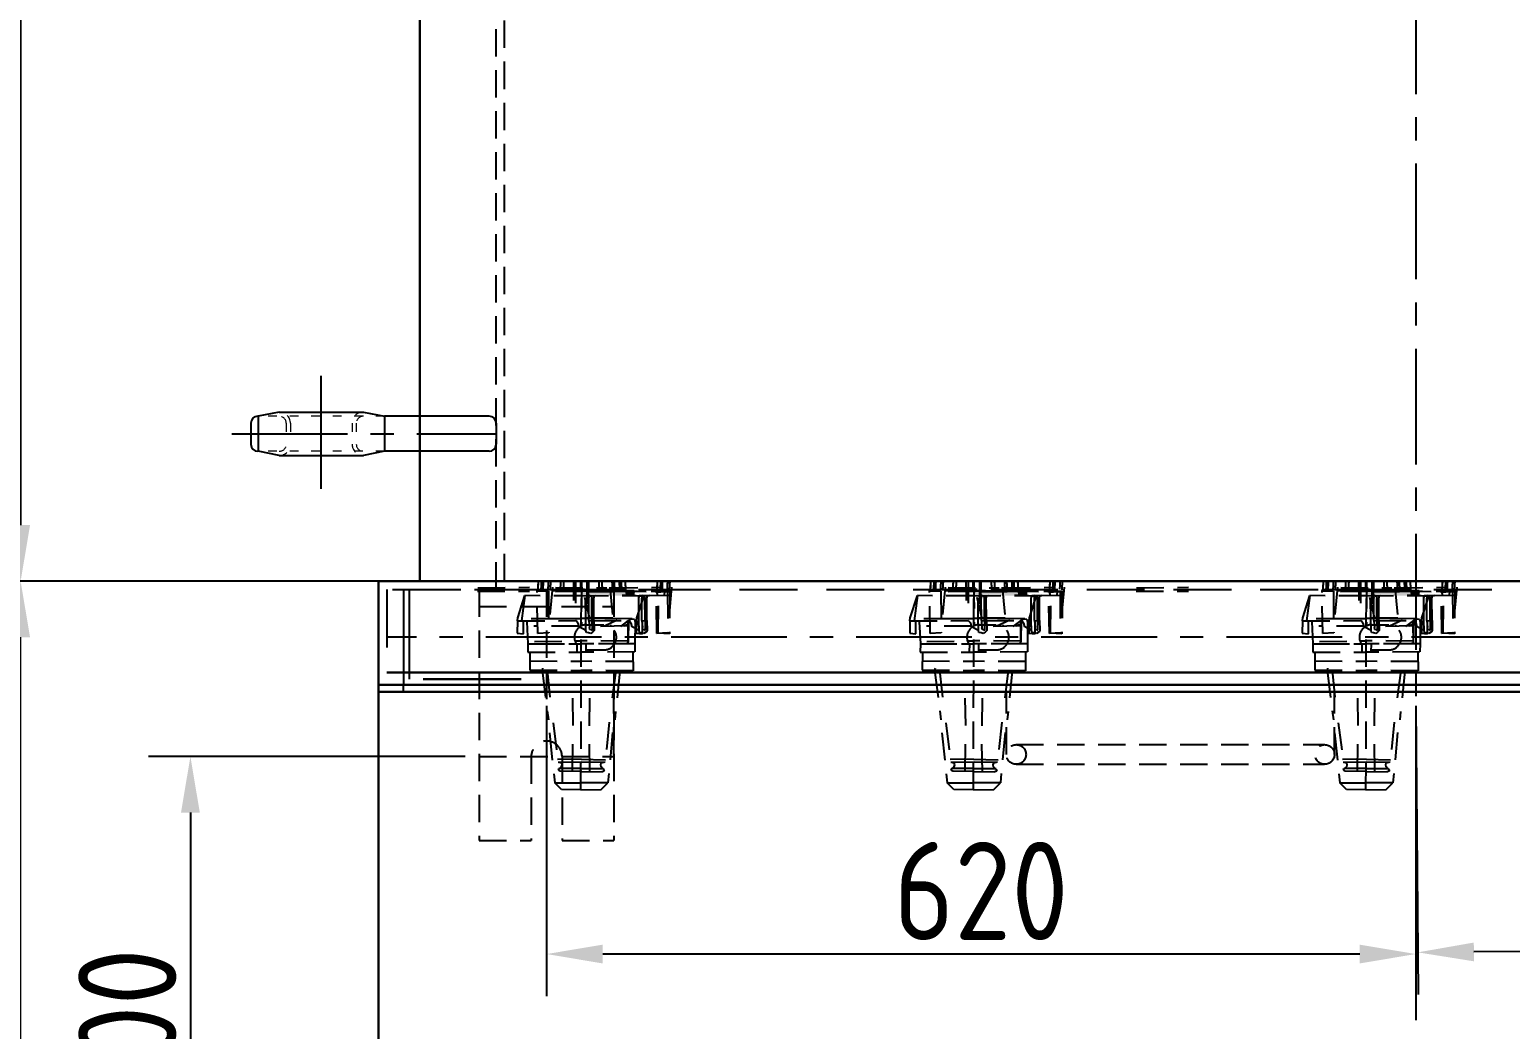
# Model space of a CAD drawing. Header units: millimetres. Extents: x 124493 to 133608, y -169944 to -164394.
# Drawn here: x 125658 to 126714, y -168927 to -168214 of the extents above; entities that cross this region are included whole.
import ezdxf

# ---------------------------------------------------------------- set-up
doc = ezdxf.new("R2010")
doc.units = ezdxf.units.MM
doc.header["$LTSCALE"] = 13
for name, pattern in [('ACAD_ISO03W100', [1.18, 0.47, -0.71]), ('CENTERX2', [101.6, 63.5, -12.7, 12.7, -12.7]), ('DASHED', [0.75, 0.5, -0.25]), ('HIDDEN', [9.525, 6.35, -3.175])]:
    doc.linetypes.add(name, pattern=pattern)
for name, color, linetype in [('1', 4, 'Continuous'), ('粗实线', 4, 'Continuous'), ('细实线', 2, 'Continuous'), ('虚线', 6, 'HIDDEN'), ('铁心虚线', 1, 'DASHED')]:
    doc.layers.add(name, color=color, linetype=linetype)
doc.layers.add('标注、文本', color=3, linetype='Continuous', lineweight=25)
doc.styles.get("Standard").update_dxf_attribs({"font": 'gbenor.shx', "bigfont": 'gbcbig.shx'})
doc.dimstyles.new('1-15', dxfattribs={"dimscale": 20, "dimtxt": 3.5, "dimasz": 2, "dimexe": 1.5, "dimexo": 0.5, "dimgap": 0.5, "dimtad": 1, "dimtoh": 1, "dimdec": 1, "dimdsep": 46, "dimtxsty": 'Standard', "dimcen": 2.5, "dimclrd": 3, "dimclre": 3, "dimclrt": 3, "dimadec": 0, "dimazin": 2, "dimtfac": 1, "dimtdec": 1, "dimtmove": 0, "dimatfit": 2, "dimfxl": 1, "dimarcsym": 0})

# ---------------------------------------------------------------- blocks, each defined once
blk = doc.blocks.new('*D509')
at = {"layer": 'Defpoints', "color": 0, "transparency": 16777216}
for p in [(125946.1, -167844.1), (125651.4, -168607.1), (126114.1, -168607.1)]:
    blk.add_point(p, dxfattribs=at)
at = {"layer": '标注、文本', "color": 3, "lineweight": -2, "transparency": 16777216}
for p, q in [((125936.1, -167844.1), (125621.4, -167844.1)), ((125651.4, -167884.1), (125651.4, -168567.1)), ((126104.1, -168607.1), (125621.4, -168607.1))]:
    blk.add_line(p, q, dxfattribs=at)
at = {"layer": '标注、文本', "color": 3, "transparency": 16777216}
for points in [[(125644.8, -167884.1), (125658.1, -167884.1), (125651.4, -167844.1)], [(125644.8, -168567.1), (125658.1, -168567.1), (125651.4, -168607.1)]]:
    blk.add_solid(points, dxfattribs=at)
at = {"layer": '标注、文本', "color": 3, "transparency": 16777216, "insert": (125606.4, -168225.6), "char_height": 70, "attachment_point": 5, "rotation": 90}
blk.add_mtext('763', dxfattribs=at)
blk = doc.blocks.new('*D510')
at = {"layer": 'Defpoints', "color": 0, "transparency": 16777216}
for p in [(125946.1, -167844.1), (125540.1, -169132.1), (125906.6, -169132.1)]:
    blk.add_point(p, dxfattribs=at)
at = {"layer": '标注、文本', "color": 3, "lineweight": -2, "transparency": 16777216}
for p, q in [((125936.1, -167844.1), (125510.1, -167844.1)), ((125540.1, -167884.1), (125540.1, -169092.1)), ((125896.6, -169132.1), (125510.1, -169132.1))]:
    blk.add_line(p, q, dxfattribs=at)
at = {"layer": '标注、文本', "color": 3, "transparency": 16777216}
for points in [[(125533.4, -167884.1), (125546.8, -167884.1), (125540.1, -167844.1)], [(125533.4, -169092.1), (125546.8, -169092.1), (125540.1, -169132.1)]]:
    blk.add_solid(points, dxfattribs=at)
at = {"layer": '标注、文本', "color": 3, "transparency": 16777216, "insert": (125495.1, -168488.1), "char_height": 70, "attachment_point": 5, "rotation": 90}
blk.add_mtext('1288', dxfattribs=at)
blk = doc.blocks.new('*D514')
at = {"layer": 'Defpoints', "color": 0, "transparency": 16777216}
for p in [(126026.6, -168686.1), (126646.6, -168686.1), (126026.6, -168873)]:
    blk.add_point(p, dxfattribs=at)
at = {"layer": '标注、文本', "color": 3, "lineweight": -2, "transparency": 16777216}
for p, q in [((126026.6, -168696.1), (126026.6, -168903)), ((126646.6, -168696.1), (126646.6, -168903)), ((126606.6, -168873), (126066.6, -168873))]:
    blk.add_line(p, q, dxfattribs=at)
at = {"layer": '标注、文本', "color": 3, "transparency": 16777216}
for points in [[(126066.6, -168866.3), (126066.6, -168879.7), (126026.6, -168873)], [(126606.6, -168866.3), (126606.6, -168879.7), (126646.6, -168873)]]:
    blk.add_solid(points, dxfattribs=at)
at = {"layer": '标注、文本', "color": 3, "transparency": 16777216, "insert": (126336.6, -168828), "char_height": 70, "attachment_point": 5}
blk.add_mtext('620', dxfattribs=at)
blk = doc.blocks.new('*D515')
at = {"layer": 'Defpoints', "color": 0, "transparency": 16777216}
for p in [(127266.6, -168681.1), (126646.6, -168686.1), (126648.1, -168871.8)]:
    blk.add_point(p, dxfattribs=at)
at = {"layer": '标注、文本', "color": 3, "lineweight": -2, "transparency": 16777216}
for p, q in [((127266.7, -168691.1), (127268.3, -168896.8)), ((126646.7, -168696.1), (126648.3, -168901.8)), ((127228.1, -168867.2), (126688.1, -168871.5))]:
    blk.add_line(p, q, dxfattribs=at)
at = {"layer": '标注、文本', "color": 3, "transparency": 16777216}
for points in [[(127228, -168860.5), (127228.2, -168873.8), (127268.1, -168866.8)], [(126688, -168864.8), (126688.2, -168878.2), (126648.1, -168871.8)]]:
    blk.add_solid(points, dxfattribs=at)
at = {"layer": '标注、文本', "color": 3, "transparency": 16777216, "insert": (126957.7, -168824.3), "char_height": 70, "attachment_point": 5, "rotation": 0.4621}
blk.add_mtext('620', dxfattribs=at)
blk = doc.blocks.new('*D516')
at = {"layer": 'Defpoints', "color": 0, "transparency": 16777216}
for p in [(125651.4, -168607.1), (125906.6, -168607.1), (125906.6, -169132.1)]:
    blk.add_point(p, dxfattribs=at)
at = {"layer": '标注、文本', "color": 3, "lineweight": -2, "transparency": 16777216}
for p, q in [((125896.6, -168607.1), (125621.4, -168607.1)), ((125651.4, -169092.1), (125651.4, -168647.1)), ((125896.6, -169132.1), (125621.4, -169132.1))]:
    blk.add_line(p, q, dxfattribs=at)
at = {"layer": '标注、文本', "color": 3, "transparency": 16777216}
for points in [[(125644.8, -168647.1), (125658.1, -168647.1), (125651.4, -168607.1)], [(125644.8, -169092.1), (125658.1, -169092.1), (125651.4, -169132.1)]]:
    blk.add_solid(points, dxfattribs=at)
at = {"layer": '标注、文本', "color": 3, "transparency": 16777216, "insert": (125606.4, -168869.6), "char_height": 70, "attachment_point": 5, "rotation": 90}
blk.add_mtext('525', dxfattribs=at)
blk = doc.blocks.new('*D540')
at = {"layer": 'Defpoints', "color": 0, "transparency": 16777216}
for p in [(125978.6, -168732.1), (125772.5, -169132.1), (125781.6, -169132.1)]:
    blk.add_point(p, dxfattribs=at)
at = {"layer": '标注、文本', "color": 3, "lineweight": -2, "transparency": 16777216}
for p, q in [((125968.6, -168732.1), (125742.5, -168732.1)), ((125772.5, -168772.1), (125772.5, -169092.1)), ((125771.6, -169132.1), (125742.5, -169132.1))]:
    blk.add_line(p, q, dxfattribs=at)
at = {"layer": '标注、文本', "color": 3, "transparency": 16777216}
for points in [[(125765.8, -168772.1), (125779.2, -168772.1), (125772.5, -168732.1)], [(125765.8, -169092.1), (125779.2, -169092.1), (125772.5, -169132.1)]]:
    blk.add_solid(points, dxfattribs=at)
at = {"layer": '标注、文本', "color": 3, "transparency": 16777216, "insert": (125727.5, -168932.1), "char_height": 70, "attachment_point": 5, "rotation": 90}
blk.add_mtext('400', dxfattribs=at)

msp = doc.modelspace()

# ---------------------------------------------------------------- hatches: boundary and pattern name
at = {"layer": '铁心虚线', "ltscale": 3}
h = msp.add_hatch(color=6, dxfattribs=at)
h.dxf.hatch_style = 2
h.paths.add_polyline_path([(126051.07, -168613.97), (126082.4, -168614.02), (126083.2, -168617.48)])
h = msp.add_hatch(color=6, dxfattribs=at)
h.dxf.hatch_style = 2
h.paths.add_polyline_path([(126051.07, -168613.97), (126051.87, -168617.43), (126083.2, -168617.48)])
h = msp.add_hatch(color=6, dxfattribs=at)
h.dxf.hatch_style = 2
h.paths.add_polyline_path([(126082.4, -168614.02), (126088.25, -168614.12), (126088.89, -168616.89)])
h = msp.add_hatch(color=6, dxfattribs=at)
h.dxf.hatch_style = 2
h.paths.add_polyline_path([(126082.4, -168614.02), (126083.2, -168617.48), (126088.89, -168616.89)])
h = msp.add_hatch(color=6, dxfattribs=at)
h.dxf.hatch_style = 2
h.paths.add_polyline_path([(126088.25, -168614.12), (126088.89, -168616.89), (126088.95, -168613.96)])
h = msp.add_hatch(color=6, dxfattribs=at)
h.dxf.hatch_style = 2
h.paths.add_polyline_path([(126331.07, -168613.97), (126362.4, -168614.02), (126363.2, -168617.48)])
h = msp.add_hatch(color=6, dxfattribs=at)
h.dxf.hatch_style = 2
h.paths.add_polyline_path([(126331.07, -168613.97), (126331.87, -168617.43), (126363.2, -168617.48)])
h = msp.add_hatch(color=6, dxfattribs=at)
h.dxf.hatch_style = 2
h.paths.add_polyline_path([(126362.4, -168614.02), (126368.25, -168614.12), (126368.89, -168616.89)])
h = msp.add_hatch(color=6, dxfattribs=at)
h.dxf.hatch_style = 2
h.paths.add_polyline_path([(126362.4, -168614.02), (126363.2, -168617.48), (126368.89, -168616.89)])
h = msp.add_hatch(color=6, dxfattribs=at)
h.dxf.hatch_style = 2
h.paths.add_polyline_path([(126368.25, -168614.12), (126368.89, -168616.89), (126368.95, -168613.96)])
h = msp.add_hatch(color=6, dxfattribs=at)
h.dxf.hatch_style = 2
h.paths.add_polyline_path([(126611.07, -168613.97), (126642.4, -168614.02), (126643.2, -168617.48)])
h = msp.add_hatch(color=6, dxfattribs=at)
h.dxf.hatch_style = 2
h.paths.add_polyline_path([(126611.07, -168613.97), (126611.87, -168617.43), (126643.2, -168617.48)])
h = msp.add_hatch(color=6, dxfattribs=at)
h.dxf.hatch_style = 2
h.paths.add_polyline_path([(126642.4, -168614.02), (126648.25, -168614.12), (126648.89, -168616.89)])
h = msp.add_hatch(color=6, dxfattribs=at)
h.dxf.hatch_style = 2
h.paths.add_polyline_path([(126642.4, -168614.02), (126643.2, -168617.48), (126648.89, -168616.89)])
h = msp.add_hatch(color=6, dxfattribs=at)
h.dxf.hatch_style = 2
h.paths.add_polyline_path([(126648.25, -168614.12), (126648.89, -168616.89), (126648.95, -168613.96)])

# ---------------------------------------------------------------- linework, layer by layer
at = {"layer": '1', "color": 1, "linetype": 'CENTERX2', "lineweight": -3, "ltscale": 0.1}
for p, q in [((126646.6, -167780.94), (126646.6, -169220.46)), ((125865.61, -168460.65), (125865.61, -168541.35)), ((125801.99, -168501.99), (125990.6, -168501.99)), ((127386.6, -168647.12), (125912.6, -168647.12))]:
    msp.add_line(p, q, dxfattribs=at)
at = {"layer": '标注、文本', "color": 2, "linetype": 'ACAD_ISO03W100', "lineweight": 18}
for p, q in [((125910.86, -168489.49), (125820.62, -168489.49)), ((125840.86, -168494.49), (125840.86, -168509.49)), ((125843.86, -168494.49), (125843.86, -168509.49)), ((125887.86, -168494.49), (125887.86, -168509.49)), ((125890.86, -168494.49), (125890.86, -168509.49)), ((125910.86, -168514.49), (125820.62, -168514.49))]:
    msp.add_line(p, q, dxfattribs=at)
at = {"layer": '标注、文本'}
for p, q in [((125835.86, -168486.49), (125820.86, -168489.49)), ((125820.86, -168489.49), (125820.86, -168514.49)), ((125835.86, -168486.49), (125895.86, -168486.49)), ((125895.86, -168486.49), (125910.86, -168489.49)), ((125985.6, -168489.49), (125910.86, -168489.49)), ((125910.86, -168489.49), (125910.86, -168514.49)), ((125815.62, -168494.49), (125815.62, -168509.49)), ((125990.6, -168494.49), (125990.6, -168509.49)), ((125835.86, -168517.49), (125820.86, -168514.49)), ((125835.86, -168517.49), (125895.86, -168517.49)), ((125910.86, -168514.49), (125895.86, -168517.49)), ((125985.6, -168514.49), (125910.86, -168514.49)), ((125924.56, -168613.12), (125924.56, -168681.07)), ((125928.56, -168613.12), (125928.56, -168677.07)), ((125924.56, -168686.07), (125924.56, -168681.07))]:
    msp.add_line(p, q, dxfattribs=at)
for centre, start, end in [((125820.62, -168494.49), 90, 180), ((125985.6, -168494.49), 0, 90), ((125820.62, -168509.49), 180, 270), ((125985.6, -168509.49), 270, 0)]:
    msp.add_arc(centre, 5, start, end, dxfattribs=at)
at = {"layer": '标注、文本', "color": 2, "linetype": 'ACAD_ISO03W100', "lineweight": 18}
for centre, radius, start, end in [((125835.86, -168494.49), 8, 0, 90), ((125835.86, -168494.49), 5, 0, 90), ((125895.86, -168494.49), 8, 90, 180), ((125895.86, -168494.49), 5, 90, 180), ((125835.86, -168509.49), 5, 270, 0), ((125835.86, -168509.49), 8, 270, 0), ((125895.86, -168509.49), 8, 180, 270), ((125895.86, -168509.49), 5, 180, 270)]:
    msp.add_arc(centre, radius, start, end, dxfattribs=at)
at = {"layer": '粗实线', "lineweight": 30}
for p, q in [((125936.1, -167844.12), (125936.1, -168607.12)), ((125906.6, -168607.12), (127386.6, -168607.12)), ((125906.6, -168607.12), (125906.6, -168672.12)), ((125906.6, -168607.12), (125906.6, -169132.12)), ((125912.6, -168672.12), (127380.6, -168672.12))]:
    msp.add_line(p, q, dxfattribs=at)
at = {"layer": '细实线', "color": 4, "lineweight": 30}
for p, q in [((125906.6, -168681.07), (127386.6, -168681.07)), ((125938.56, -168677.07), (126008.56, -168677.07)), ((125906.6, -168686.07), (127386.6, -168686.07))]:
    msp.add_line(p, q, dxfattribs=at)
at = {"layer": '虚线', "ltscale": 0.5}
for p, q in [((125912.6, -168613.12), (125912.6, -168672.12)), ((125916.6, -168613.12), (127380.6, -168613.12))]:
    msp.add_line(p, q, dxfattribs=at)
at = {"layer": '铁心虚线', "color": 6, "ltscale": 3}
for p, q in [((125990.6, -168613.12), (125990.6, -167901.12)), ((125996.6, -168607.12), (125996.6, -167907.12)), ((126051.08, -168756), (126051.4, -168607.12)), ((126331.08, -168756), (126331.4, -168607.12)), ((126611.08, -168756), (126611.4, -168607.12)), ((125916.6, -168613.12), (126135.45, -168613.12)), ((125978.6, -168613.12), (125978.6, -168792.12)), ((126026.6, -168613.12), (126026.6, -168805.12)), ((126074.6, -168613.12), (126074.6, -168792.12)), ((125978.6, -168625.12), (126074.6, -168625.12)), ((126055.39, -168638.12), (126067.39, -168638.12)), ((126335.39, -168638.12), (126347.39, -168638.12)), ((126615.39, -168638.12), (126627.39, -168638.12)), ((126055.39, -168656.12), (126067.39, -168656.12)), ((126335.39, -168656.12), (126347.39, -168656.12)), ((126615.39, -168656.12), (126627.39, -168656.12)), ((126074.6, -168730.68), (126074.6, -168686.07)), ((126354.6, -168730.68), (126354.6, -168686.07)), ((126588.6, -168730.68), (126588.6, -168686.07)), ((125978.6, -168732.12), (126074.6, -168732.12)), ((126015.6, -168732.12), (126015.6, -168792.12)), ((126037.6, -168732.12), (126037.6, -168792.12)), ((126361.6, -168723.68), (126581.6, -168723.68)), ((126361.6, -168737.68), (126581.6, -168737.68)), ((125978.6, -168792.12), (126015.6, -168792.12)), ((126037.6, -168792.12), (126074.6, -168792.12))]:
    msp.add_line(p, q, dxfattribs=at)
for points in [[(126020.56, -168607.12), (126020.27, -168613.07)], [(126046.12, -168620.94), (126045.97, -168607.12)], [(126047.26, -168607.12), (126047.3, -168622.85)], [(126055.35, -168607.12), (126055.38, -168623.17)], [(126056.44, -168621.47), (126056.6, -168607.12)], [(126082.54, -168607.12), (126082.93, -168613.17)], [(126105.56, -168607.12), (126105.27, -168613.07)], [(126300.56, -168607.12), (126300.27, -168613.07)], [(126326.12, -168620.94), (126325.97, -168607.12)], [(126327.26, -168607.12), (126327.3, -168622.85)], [(126335.35, -168607.12), (126335.38, -168623.17)], [(126336.44, -168621.47), (126336.6, -168607.12)], [(126362.54, -168607.12), (126362.93, -168613.17)], [(126385.56, -168607.12), (126385.27, -168613.07)], [(126580.56, -168607.12), (126580.27, -168613.07)], [(126606.12, -168620.94), (126605.97, -168607.12)], [(126607.26, -168607.12), (126607.3, -168622.85)], [(126615.35, -168607.12), (126615.38, -168623.17)], [(126616.44, -168621.47), (126616.6, -168607.12)], [(126642.54, -168607.12), (126642.93, -168613.17)], [(126665.56, -168607.12), (126665.27, -168613.07)], [(126005.75, -168635.36), (126005.96, -168633.12), (126011.07, -168617.38)], [(126051.18, -168617.59), (126011.07, -168617.38), (126008.68, -168635.41)], [(126051.07, -168613.97), (126019.74, -168613.92), (126020.27, -168613.07), (126051.6, -168613.12)], [(126030.8, -168611.36), (126028.68, -168633.71)], [(126051.07, -168613.97), (126082.4, -168614.02), (126082.93, -168613.17), (126051.6, -168613.12)], [(126051.18, -168617.59), (126088.89, -168616.89), (126088.95, -168613.96), (126051.07, -168613.97)], [(126051.18, -168617.59), (126090.44, -168617.26), (126091.98, -168617.63), (126092.3, -168619.02)], [(126054.79, -168617.48), (126056.34, -168617.85), (126056.66, -168619.23)], [(126055.54, -168614.39), (126083.95, -168614.39)], [(126056.87, -168617), (126058.57, -168618.06), (126058.89, -168619.45)], [(126060.27, -168619.13), (126060.65, -168617.58), (126062.03, -168617.27)], [(126071.6, -168611.41), (126073.79, -168633.49)], [(126078.09, -168614.28), (126115.28, -168614.44)], [(126090.44, -168617.26), (126092.67, -168617.48), (126094.21, -168617.85), (126094.53, -168619.23)], [(126090.75, -168635.36), (126090.96, -168633.12), (126096.07, -168617.38)], [(126099.9, -168617.26), (126092.67, -168617.48)], [(126094.74, -168617), (126096.45, -168618.06), (126096.77, -168619.44)], [(126098.15, -168619.12), (126098.52, -168617.58), (126099.9, -168617.26)], [(126110.76, -168616.94), (126110.97, -168614.71), (126105.28, -168615.29), (126105.76, -168617.37)], [(126115.8, -168611.36), (126113.68, -168633.71)], [(126285.75, -168635.36), (126285.96, -168633.12), (126291.07, -168617.38)], [(126331.18, -168617.59), (126291.07, -168617.38), (126288.68, -168635.41)], [(126331.07, -168613.97), (126299.74, -168613.92), (126300.27, -168613.07), (126331.6, -168613.12)], [(126310.8, -168611.36), (126308.68, -168633.71)], [(126331.07, -168613.97), (126362.4, -168614.02), (126362.93, -168613.17), (126331.6, -168613.12)], [(126331.18, -168617.59), (126368.89, -168616.89), (126368.95, -168613.96), (126331.07, -168613.97)], [(126331.18, -168617.59), (126370.44, -168617.26), (126371.98, -168617.63), (126372.3, -168619.02)], [(126334.79, -168617.48), (126336.34, -168617.85), (126336.66, -168619.23)], [(126335.54, -168614.39), (126363.95, -168614.39)], [(126336.87, -168617), (126338.57, -168618.06), (126338.89, -168619.45)], [(126340.27, -168619.13), (126340.65, -168617.58), (126342.03, -168617.27)], [(126351.6, -168611.41), (126353.79, -168633.49)], [(126358.09, -168614.28), (126395.28, -168614.44)], [(126370.44, -168617.26), (126372.67, -168617.48), (126374.21, -168617.85), (126374.53, -168619.23)], [(126370.75, -168635.36), (126370.96, -168633.12), (126376.07, -168617.38)], [(126379.9, -168617.26), (126372.67, -168617.48)], [(126374.74, -168617), (126376.45, -168618.06), (126376.77, -168619.44)], [(126378.15, -168619.12), (126378.52, -168617.58), (126379.9, -168617.26)], [(126390.76, -168616.94), (126390.97, -168614.71), (126385.28, -168615.29), (126385.76, -168617.37)], [(126395.8, -168611.36), (126393.68, -168633.71)], [(126565.75, -168635.36), (126565.96, -168633.12), (126571.07, -168617.38)], [(126611.18, -168617.59), (126571.07, -168617.38), (126568.68, -168635.41)], [(126611.07, -168613.97), (126579.74, -168613.92), (126580.27, -168613.07), (126611.6, -168613.12)], [(126590.8, -168611.36), (126588.68, -168633.71)], [(126611.07, -168613.97), (126642.4, -168614.02), (126642.93, -168613.17), (126611.6, -168613.12)], [(126611.18, -168617.59), (126648.89, -168616.89), (126648.95, -168613.96), (126611.07, -168613.97)], [(126611.18, -168617.59), (126650.44, -168617.26), (126651.98, -168617.63), (126652.3, -168619.02)], [(126614.79, -168617.48), (126616.34, -168617.85), (126616.66, -168619.23)], [(126615.54, -168614.39), (126643.95, -168614.39)], [(126616.87, -168617), (126618.57, -168618.06), (126618.89, -168619.45)], [(126620.27, -168619.13), (126620.65, -168617.58), (126622.03, -168617.27)], [(126631.6, -168611.41), (126633.79, -168633.49)], [(126638.09, -168614.28), (126675.28, -168614.44)], [(126650.44, -168617.26), (126652.67, -168617.48), (126654.21, -168617.85), (126654.53, -168619.23)], [(126650.75, -168635.36), (126650.96, -168633.12), (126656.07, -168617.38)], [(126659.9, -168617.26), (126652.67, -168617.48)], [(126654.74, -168617), (126656.45, -168618.06), (126656.77, -168619.44)], [(126658.15, -168619.12), (126658.52, -168617.58), (126659.9, -168617.26)], [(126670.76, -168616.94), (126670.97, -168614.71), (126665.28, -168615.29), (126665.76, -168617.37)], [(126675.8, -168611.36), (126673.68, -168633.71)], [(126005.75, -168635.36), (126005.59, -168644.13), (126010.06, -168644.56), (126010.06, -168635.09)], [(126005.75, -168635.36), (126047.24, -168635.25), (126048.09, -168635.78), (126049.1, -168637)], [(126012.45, -168635.99), (126013.2, -168651.85), (126013.09, -168657.7), (126050.97, -168657.69)], [(126028.68, -168633.71), (126051.23, -168633.6)], [(126054.69, -168642.27), (126049.74, -168639.77), (126049.1, -168637)], [(126084.59, -168636.09), (126085.65, -168634.39), (126087.72, -168633.91), (126089.27, -168634.28), (126089.75, -168636.36), (126089.64, -168651.68), (126089.53, -168657.53), (126050.97, -168657.69)], [(126060.33, -168635.14), (126085.12, -168635.24), (126084.85, -168649.87), (126084.48, -168651.41), (126083.1, -168651.73), (126051.07, -168651.84)], [(126056.71, -168635.25), (126058.95, -168635.46)], [(126056.71, -168635.25), (126058.95, -168635.46)], [(126060.33, -168635.14), (126085.12, -168635.24), (126085.97, -168635.77), (126086.98, -168637)], [(126060.33, -168635.14), (126060.54, -168642.37)], [(126084.9, -168637.48), (126085.12, -168635.24), (126084.53, -168639.02), (126060.6, -168639.45)], [(126092.57, -168642.26), (126087.62, -168639.76), (126086.98, -168637)], [(126090.75, -168635.36), (126090.59, -168644.13), (126095.06, -168644.56), (126095.06, -168635.09)], [(126098.2, -168635.14), (126098.42, -168642.37)], [(126285.75, -168635.36), (126285.59, -168644.13), (126290.06, -168644.56), (126290.06, -168635.09)], [(126285.75, -168635.36), (126327.24, -168635.25), (126328.09, -168635.78), (126329.1, -168637)], [(126292.45, -168635.99), (126293.2, -168651.85), (126293.09, -168657.7), (126330.97, -168657.69)], [(126308.68, -168633.71), (126331.23, -168633.6)], [(126334.69, -168642.27), (126329.74, -168639.77), (126329.1, -168637)], [(126364.59, -168636.09), (126365.65, -168634.39), (126367.72, -168633.91), (126369.27, -168634.28), (126369.75, -168636.36), (126369.64, -168651.68), (126369.53, -168657.53), (126330.97, -168657.69)], [(126340.33, -168635.14), (126365.12, -168635.24), (126364.85, -168649.87), (126364.48, -168651.41), (126363.1, -168651.73), (126331.07, -168651.84)], [(126336.71, -168635.25), (126338.95, -168635.46)], [(126336.71, -168635.25), (126338.95, -168635.46)], [(126340.33, -168635.14), (126365.12, -168635.24), (126365.97, -168635.77), (126366.98, -168637)], [(126340.33, -168635.14), (126340.54, -168642.37)], [(126364.9, -168637.48), (126365.12, -168635.24), (126364.53, -168639.02), (126340.6, -168639.45)], [(126372.57, -168642.26), (126367.62, -168639.76), (126366.98, -168637)], [(126370.75, -168635.36), (126370.59, -168644.13), (126375.06, -168644.56), (126375.06, -168635.09)], [(126378.2, -168635.14), (126378.42, -168642.37)], [(126565.75, -168635.36), (126565.59, -168644.13), (126570.06, -168644.56), (126570.06, -168635.09)], [(126565.75, -168635.36), (126607.24, -168635.25), (126608.09, -168635.78), (126609.1, -168637)], [(126572.45, -168635.99), (126573.2, -168651.85), (126573.09, -168657.7), (126610.97, -168657.69)], [(126588.68, -168633.71), (126611.23, -168633.6)], [(126614.69, -168642.27), (126609.74, -168639.77), (126609.1, -168637)], [(126644.59, -168636.09), (126645.65, -168634.39), (126647.72, -168633.91), (126649.27, -168634.28), (126649.75, -168636.36), (126649.64, -168651.68), (126649.53, -168657.53), (126610.97, -168657.69)], [(126620.33, -168635.14), (126645.12, -168635.24), (126644.85, -168649.87), (126644.48, -168651.41), (126643.1, -168651.73), (126611.07, -168651.84)], [(126616.71, -168635.25), (126618.95, -168635.46)], [(126616.71, -168635.25), (126618.95, -168635.46)], [(126620.33, -168635.14), (126645.12, -168635.24), (126645.97, -168635.77), (126646.98, -168637)], [(126620.33, -168635.14), (126620.54, -168642.37)], [(126644.9, -168637.48), (126645.12, -168635.24), (126644.53, -168639.02), (126620.6, -168639.45)], [(126652.57, -168642.26), (126647.62, -168639.76), (126646.98, -168637)], [(126650.75, -168635.36), (126650.59, -168644.13), (126655.06, -168644.56), (126655.06, -168635.09)], [(126658.2, -168635.14), (126658.42, -168642.37)], [(126049.58, -168639.08), (126017.56, -168639.19)], [(126058.1, -168644.39), (126056.55, -168644.02), (126055.01, -168643.65), (126054.69, -168642.27)], [(126059, -168642), (126057.46, -168641.63), (126057.14, -168640.25)], [(126060.54, -168642.37), (126059.32, -168643.38), (126058.1, -168644.39)], [(126095.97, -168644.39), (126094.43, -168644.02), (126092.88, -168643.65), (126092.57, -168642.26)], [(126096.87, -168642), (126095.33, -168641.63), (126095.01, -168640.24)], [(126098.42, -168642.37), (126097.88, -168643.22), (126095.97, -168644.39)], [(126329.58, -168639.08), (126297.56, -168639.19)], [(126338.1, -168644.39), (126336.55, -168644.02), (126335.01, -168643.65), (126334.69, -168642.27)], [(126339, -168642), (126337.46, -168641.63), (126337.14, -168640.25)], [(126340.54, -168642.37), (126339.32, -168643.38), (126338.1, -168644.39)], [(126375.97, -168644.39), (126374.43, -168644.02), (126372.88, -168643.65), (126372.57, -168642.26)], [(126376.87, -168642), (126375.33, -168641.63), (126375.01, -168640.24)], [(126378.42, -168642.37), (126377.88, -168643.22), (126375.97, -168644.39)], [(126609.58, -168639.08), (126577.56, -168639.19)], [(126618.1, -168644.39), (126616.55, -168644.02), (126615.01, -168643.65), (126614.69, -168642.27)], [(126619, -168642), (126617.46, -168641.63), (126617.14, -168640.25)], [(126620.54, -168642.37), (126619.32, -168643.38), (126618.1, -168644.39)], [(126655.97, -168644.39), (126654.43, -168644.02), (126652.88, -168643.65), (126652.57, -168642.26)], [(126656.87, -168642), (126655.33, -168641.63), (126655.01, -168640.24)], [(126658.42, -168642.37), (126657.88, -168643.22), (126655.97, -168644.39)], [(126013.09, -168657.7), (126014.64, -168658.07), (126014.58, -168670.46), (126051.08, -168670.78)], [(126088.15, -168657.85), (126088.26, -168670.94), (126051.08, -168670.78)], [(126293.09, -168657.7), (126294.64, -168658.07), (126294.58, -168670.46), (126331.08, -168670.78)], [(126368.15, -168657.85), (126368.26, -168670.94), (126331.08, -168670.78)], [(126573.09, -168657.7), (126574.64, -168658.07), (126574.58, -168670.46), (126611.08, -168670.78)], [(126648.15, -168657.85), (126648.26, -168670.94), (126611.08, -168670.78)], [(126014.53, -168663.92), (126051.02, -168664.24)], [(126023.73, -168669.08), (126023.36, -168670.62), (126027.89, -168706)], [(126294.53, -168663.92), (126331.02, -168664.24)], [(126303.73, -168669.08), (126303.36, -168670.62), (126307.89, -168706)], [(126574.53, -168663.92), (126611.02, -168664.24)], [(126583.73, -168669.08), (126583.36, -168670.62), (126587.89, -168706)], [(126078.79, -168670.94), (126075.23, -168705.99)], [(126358.79, -168670.94), (126355.23, -168705.99)], [(126638.79, -168670.94), (126635.23, -168705.99)], [(126045.55, -168709.93), (126045.12, -168685.99)], [(126057.25, -168710.14), (126057.51, -168686.05)], [(126325.55, -168709.93), (126325.12, -168685.99)], [(126337.25, -168710.14), (126337.51, -168686.05)], [(126605.55, -168709.93), (126605.12, -168685.99)], [(126617.25, -168710.14), (126617.51, -168686.05)], [(126031.29, -168708.12), (126034.91, -168736.42)], [(126071.24, -168707.64), (126068.32, -168735.99)], [(126311.29, -168708.12), (126314.91, -168736.42)], [(126351.24, -168707.64), (126348.32, -168735.99)], [(126591.29, -168708.12), (126594.91, -168736.42)], [(126631.24, -168707.64), (126628.32, -168735.99)], [(126028.58, -168715.31), (126032.41, -168750.84), (126051.35, -168750.84)], [(126045.13, -168742.81), (126045.39, -168718.71)], [(126073.69, -168715.09), (126070.29, -168750.84), (126051.35, -168750.84)], [(126057.52, -168742.86), (126057.09, -168718.92)], [(126308.58, -168715.31), (126312.41, -168750.84), (126331.35, -168750.84)], [(126325.13, -168742.81), (126325.39, -168718.71)], [(126353.69, -168715.09), (126350.29, -168750.84), (126331.35, -168750.84)], [(126337.52, -168742.86), (126337.09, -168718.92)], [(126588.58, -168715.31), (126592.41, -168750.84), (126611.35, -168750.84)], [(126605.13, -168742.81), (126605.39, -168718.71)], [(126633.69, -168715.09), (126630.29, -168750.84), (126611.35, -168750.84)], [(126617.52, -168742.86), (126617.09, -168718.92)], [(126035.34, -168741.42), (126035.18, -168740.73), (126035.87, -168740.57)], [(126051.67, -168742.75), (126036.35, -168742.65), (126035.5, -168742.12), (126035.34, -168741.42)], [(126035.6, -168736.26), (126037.15, -168736.64), (126037.46, -168738.02), (126037.09, -168739.56), (126035.87, -168740.57)], [(126066.51, -168740.78), (126065.5, -168739.56), (126065.18, -168738.18), (126065.55, -168736.63), (126067.63, -168736.15)], [(126067.52, -168742.01), (126067.68, -168742.7), (126066.3, -168743.02)], [(126066.51, -168740.78), (126067.36, -168741.31), (126067.52, -168742.01)], [(126315.34, -168741.42), (126315.18, -168740.73), (126315.87, -168740.57)], [(126331.67, -168742.75), (126316.35, -168742.65), (126315.5, -168742.12), (126315.34, -168741.42)], [(126315.6, -168736.26), (126317.15, -168736.64), (126317.46, -168738.02), (126317.09, -168739.56), (126315.87, -168740.57)], [(126346.51, -168740.78), (126345.5, -168739.56), (126345.18, -168738.18), (126345.55, -168736.63), (126347.63, -168736.15)], [(126347.52, -168742.01), (126347.68, -168742.7), (126346.3, -168743.02)], [(126346.51, -168740.78), (126347.36, -168741.31), (126347.52, -168742.01)], [(126595.34, -168741.42), (126595.18, -168740.73), (126595.87, -168740.57)], [(126611.67, -168742.75), (126596.35, -168742.65), (126595.5, -168742.12), (126595.34, -168741.42)], [(126595.6, -168736.26), (126597.15, -168736.64), (126597.46, -168738.02), (126597.09, -168739.56), (126595.87, -168740.57)], [(126626.51, -168740.78), (126625.5, -168739.56), (126625.18, -168738.18), (126625.55, -168736.63), (126627.63, -168736.15)], [(126627.52, -168742.01), (126627.68, -168742.7), (126626.3, -168743.02)], [(126626.51, -168740.78), (126627.36, -168741.31), (126627.52, -168742.01)], [(126051.08, -168756), (126037.15, -168755.57), (126032.41, -168750.84)], [(126051.08, -168756), (126065.55, -168755.57), (126070.29, -168750.84)], [(126331.08, -168756), (126317.15, -168755.57), (126312.41, -168750.84)], [(126331.08, -168756), (126345.55, -168755.57), (126350.29, -168750.84)], [(126611.08, -168756), (126597.15, -168755.57), (126592.41, -168750.84)], [(126611.08, -168756), (126625.55, -168755.57), (126630.29, -168750.84)]]:
    msp.add_lwpolyline(points, dxfattribs=at)
for points in [[(126027.83, -168614.24), (126028.15, -168644.03), (126020.22, -168644.4), (126019.74, -168613.92)], [(126112.83, -168614.24), (126113.15, -168644.03), (126105.22, -168644.4), (126104.74, -168613.92)], [(126114.43, -168613.91), (126114.22, -168644.55), (126106.13, -168644.23), (126106.5, -168614.28)], [(126307.83, -168614.24), (126308.15, -168644.03), (126300.22, -168644.4), (126299.74, -168613.92)], [(126392.83, -168614.24), (126393.15, -168644.03), (126385.22, -168644.4), (126384.74, -168613.92)], [(126394.43, -168613.91), (126394.22, -168644.55), (126386.13, -168644.23), (126386.5, -168614.28)], [(126587.83, -168614.24), (126588.15, -168644.03), (126580.22, -168644.4), (126579.74, -168613.92)], [(126672.83, -168614.24), (126673.15, -168644.03), (126665.22, -168644.4), (126664.74, -168613.92)], [(126674.43, -168613.91), (126674.22, -168644.55), (126666.13, -168644.23), (126666.5, -168614.28)]]:
    msp.add_lwpolyline(points, close=True, dxfattribs=at)
for centre in [(126361.6, -168730.68), (126581.6, -168730.68)]:
    msp.add_circle(centre, 7, dxfattribs=at)
for centre, radius, start, end in [((126055.39, -168647.12), 9, 90, 270), ((126067.39, -168647.12), 9, 270, 90), ((126335.39, -168647.12), 9, 90, 270), ((126347.39, -168647.12), 9, 270, 90), ((126615.39, -168647.12), 9, 90, 270), ((126627.39, -168647.12), 9, 270, 90), ((126026.6, -168732.12), 11, 0, 180)]:
    msp.add_arc(centre, radius, start, end, dxfattribs=at)
for points in [[(126020.56, -168607.12), (126020.39, -168610.69), (126020.27, -168613.07), (126020.27, -168613.07)], [(126022.88, -168607.12), (126022.66, -168610.82), (126022.51, -168613.28), (126022.51, -168613.28)], [(126024.17, -168607.12), (126024, -168610.63), (126023.89, -168612.96), (126023.89, -168612.96)], [(126027.79, -168607.12), (126027.62, -168610.57), (126027.51, -168612.85), (126027.51, -168612.85)], [(126029.42, -168607.12), (126029.2, -168610.79), (126029.05, -168613.23), (126029.05, -168613.23)], [(126036.57, -168607.12), (126036.4, -168610.66), (126036.28, -168613.01), (126036.28, -168613.01)], [(126038.79, -168607.12), (126038.62, -168610.79), (126038.52, -168613.22), (126038.52, -168613.22)], [(126050.91, -168613.28), (126050.91, -168613.28), (126050.91, -168610.52), (126050.91, -168607.12)], [(126051.45, -168607.12), (126051.46, -168616.38), (126051.5, -168637.91), (126051.5, -168637.91)], [(126051.6, -168613.12), (126051.6, -168613.12), (126051.6, -168610.45), (126051.6, -168607.12)], [(126063.71, -168607.12), (126063.88, -168610.75), (126064, -168613.17), (126064, -168613.17)], [(126065.94, -168607.12), (126066.11, -168610.87), (126066.23, -168613.38), (126066.23, -168613.38)], [(126073.18, -168607.12), (126073.35, -168610.75), (126073.47, -168613.17), (126073.47, -168613.17)], [(126074.71, -168607.12), (126074.89, -168610.96), (126075.01, -168613.54), (126075.01, -168613.54)], [(126078.33, -168607.12), (126078.51, -168610.9), (126078.63, -168613.43), (126078.63, -168613.43)], [(126079.73, -168607.12), (126079.9, -168610.72), (126080.01, -168613.11), (126080.01, -168613.11)], [(126082.54, -168607.12), (126082.78, -168610.75), (126082.93, -168613.17), (126082.93, -168613.17)], [(126105.56, -168607.12), (126105.39, -168610.69), (126105.27, -168613.07), (126105.27, -168613.07)], [(126107.88, -168607.12), (126107.66, -168610.82), (126107.51, -168613.28), (126107.51, -168613.28)], [(126109.17, -168607.12), (126109, -168610.63), (126108.89, -168612.96), (126108.89, -168612.96)], [(126112.79, -168607.12), (126112.62, -168610.57), (126112.51, -168612.85), (126112.51, -168612.85)], [(126114.42, -168607.12), (126114.2, -168610.79), (126114.05, -168613.23), (126114.05, -168613.23)], [(126300.56, -168607.12), (126300.39, -168610.69), (126300.27, -168613.07), (126300.27, -168613.07)], [(126302.88, -168607.12), (126302.66, -168610.82), (126302.51, -168613.28), (126302.51, -168613.28)], [(126304.17, -168607.12), (126304, -168610.63), (126303.89, -168612.96), (126303.89, -168612.96)], [(126307.79, -168607.12), (126307.62, -168610.57), (126307.51, -168612.85), (126307.51, -168612.85)], [(126309.42, -168607.12), (126309.2, -168610.79), (126309.05, -168613.23), (126309.05, -168613.23)], [(126316.57, -168607.12), (126316.4, -168610.66), (126316.28, -168613.01), (126316.28, -168613.01)], [(126318.79, -168607.12), (126318.62, -168610.79), (126318.52, -168613.22), (126318.52, -168613.22)], [(126330.91, -168613.28), (126330.91, -168613.28), (126330.91, -168610.52), (126330.91, -168607.12)], [(126331.45, -168607.12), (126331.46, -168616.38), (126331.5, -168637.91), (126331.5, -168637.91)], [(126331.6, -168613.12), (126331.6, -168613.12), (126331.6, -168610.45), (126331.6, -168607.12)], [(126343.71, -168607.12), (126343.88, -168610.75), (126344, -168613.17), (126344, -168613.17)], [(126345.94, -168607.12), (126346.11, -168610.87), (126346.23, -168613.38), (126346.23, -168613.38)], [(126353.18, -168607.12), (126353.35, -168610.75), (126353.47, -168613.17), (126353.47, -168613.17)], [(126354.71, -168607.12), (126354.89, -168610.96), (126355.01, -168613.54), (126355.01, -168613.54)], [(126358.33, -168607.12), (126358.51, -168610.9), (126358.63, -168613.43), (126358.63, -168613.43)], [(126359.73, -168607.12), (126359.9, -168610.72), (126360.01, -168613.11), (126360.01, -168613.11)], [(126362.54, -168607.12), (126362.78, -168610.75), (126362.93, -168613.17), (126362.93, -168613.17)], [(126385.56, -168607.12), (126385.39, -168610.69), (126385.27, -168613.07), (126385.27, -168613.07)], [(126387.88, -168607.12), (126387.66, -168610.82), (126387.51, -168613.28), (126387.51, -168613.28)], [(126389.17, -168607.12), (126389, -168610.63), (126388.89, -168612.96), (126388.89, -168612.96)], [(126392.79, -168607.12), (126392.62, -168610.57), (126392.51, -168612.85), (126392.51, -168612.85)], [(126394.42, -168607.12), (126394.2, -168610.79), (126394.05, -168613.23), (126394.05, -168613.23)], [(126580.56, -168607.12), (126580.39, -168610.69), (126580.27, -168613.07), (126580.27, -168613.07)], [(126582.88, -168607.12), (126582.66, -168610.82), (126582.51, -168613.28), (126582.51, -168613.28)], [(126584.17, -168607.12), (126584, -168610.63), (126583.89, -168612.96), (126583.89, -168612.96)], [(126587.79, -168607.12), (126587.62, -168610.57), (126587.51, -168612.85), (126587.51, -168612.85)], [(126589.42, -168607.12), (126589.2, -168610.79), (126589.05, -168613.23), (126589.05, -168613.23)], [(126596.57, -168607.12), (126596.4, -168610.66), (126596.28, -168613.01), (126596.28, -168613.01)], [(126598.79, -168607.12), (126598.62, -168610.79), (126598.52, -168613.22), (126598.52, -168613.22)], [(126610.91, -168613.28), (126610.91, -168613.28), (126610.91, -168610.52), (126610.91, -168607.12)], [(126611.45, -168607.12), (126611.46, -168616.38), (126611.5, -168637.91), (126611.5, -168637.91)], [(126611.6, -168613.12), (126611.6, -168613.12), (126611.6, -168610.45), (126611.6, -168607.12)], [(126623.71, -168607.12), (126623.88, -168610.75), (126624, -168613.17), (126624, -168613.17)], [(126625.94, -168607.12), (126626.11, -168610.87), (126626.23, -168613.38), (126626.23, -168613.38)], [(126633.18, -168607.12), (126633.35, -168610.75), (126633.47, -168613.17), (126633.47, -168613.17)], [(126634.71, -168607.12), (126634.89, -168610.96), (126635.01, -168613.54), (126635.01, -168613.54)], [(126638.33, -168607.12), (126638.51, -168610.9), (126638.63, -168613.43), (126638.63, -168613.43)], [(126639.73, -168607.12), (126639.9, -168610.72), (126640.01, -168613.11), (126640.01, -168613.11)], [(126642.54, -168607.12), (126642.78, -168610.75), (126642.93, -168613.17), (126642.93, -168613.17)], [(126665.56, -168607.12), (126665.39, -168610.69), (126665.27, -168613.07), (126665.27, -168613.07)], [(126667.88, -168607.12), (126667.66, -168610.82), (126667.51, -168613.28), (126667.51, -168613.28)], [(126669.17, -168607.12), (126669, -168610.63), (126668.89, -168612.96), (126668.89, -168612.96)], [(126672.79, -168607.12), (126672.62, -168610.57), (126672.51, -168612.85), (126672.51, -168612.85)], [(126674.42, -168607.12), (126674.2, -168610.79), (126674.05, -168613.23), (126674.05, -168613.23)], [(125977.24, -168614.19), (125977.24, -168614.19), (126014.42, -168614.34), (126014.42, -168614.34)], [(125977.45, -168611.95), (125977.45, -168611.95), (126014.47, -168611.42), (126014.47, -168611.42)], [(126032.98, -168614.5), (126032.98, -168614.5), (126069.32, -168614.13), (126069.32, -168614.13)], [(126033.04, -168611.58), (126033.04, -168611.58), (126069.53, -168611.89), (126069.53, -168611.89)], [(126072.02, -168614.19), (126072.02, -168614.19), (126109.21, -168614.34), (126109.21, -168614.34)], [(126072.24, -168611.95), (126072.24, -168611.95), (126109.26, -168611.42), (126109.26, -168611.42)], [(126099.9, -168617.26), (126099.9, -168617.26), (126113.68, -168616.99), (126113.68, -168616.99)], [(126312.98, -168614.5), (126312.98, -168614.5), (126349.32, -168614.13), (126349.32, -168614.13)], [(126313.04, -168611.58), (126313.04, -168611.58), (126349.53, -168611.89), (126349.53, -168611.89)], [(126352.02, -168614.19), (126352.02, -168614.19), (126389.21, -168614.34), (126389.21, -168614.34)], [(126352.24, -168611.95), (126352.24, -168611.95), (126389.26, -168611.42), (126389.26, -168611.42)], [(126379.9, -168617.26), (126379.9, -168617.26), (126393.68, -168616.99), (126393.68, -168616.99)], [(126447.24, -168614.19), (126447.24, -168614.19), (126484.42, -168614.34), (126484.42, -168614.34)], [(126447.45, -168611.95), (126447.45, -168611.95), (126484.47, -168611.42), (126484.47, -168611.42)], [(126592.98, -168614.5), (126592.98, -168614.5), (126629.32, -168614.13), (126629.32, -168614.13)], [(126593.04, -168611.58), (126593.04, -168611.58), (126629.53, -168611.89), (126629.53, -168611.89)], [(126632.02, -168614.19), (126632.02, -168614.19), (126669.21, -168614.34), (126669.21, -168614.34)], [(126632.24, -168611.95), (126632.24, -168611.95), (126669.26, -168611.42), (126669.26, -168611.42)], [(126659.9, -168617.26), (126659.9, -168617.26), (126673.68, -168616.99), (126673.68, -168616.99)], [(126053.57, -168618.49), (126053.57, -168618.49), (126057.08, -168633.7), (126057.08, -168633.7)], [(126054.48, -168635.03), (126054.48, -168635.03), (126054.42, -168619.02), (126054.42, -168619.02)], [(126056.71, -168635.25), (126056.71, -168635.25), (126056.66, -168619.23), (126056.66, -168619.23)], [(126058.95, -168635.46), (126058.95, -168635.46), (126058.89, -168619.45), (126058.89, -168619.45)], [(126060.33, -168635.14), (126060.33, -168635.14), (126060.27, -168619.13), (126060.27, -168619.13)], [(126092.35, -168635.03), (126092.35, -168635.03), (126092.3, -168619.02), (126092.3, -168619.02)], [(126094.59, -168635.24), (126094.59, -168635.24), (126094.53, -168619.23), (126094.53, -168619.23)], [(126096.82, -168635.45), (126096.82, -168635.45), (126096.77, -168619.44), (126096.77, -168619.44)], [(126098.2, -168635.14), (126098.2, -168635.14), (126098.15, -168619.12), (126098.15, -168619.12)], [(126333.57, -168618.49), (126333.57, -168618.49), (126337.08, -168633.7), (126337.08, -168633.7)], [(126334.48, -168635.03), (126334.48, -168635.03), (126334.42, -168619.02), (126334.42, -168619.02)], [(126336.71, -168635.25), (126336.71, -168635.25), (126336.66, -168619.23), (126336.66, -168619.23)], [(126338.95, -168635.46), (126338.95, -168635.46), (126338.89, -168619.45), (126338.89, -168619.45)], [(126340.33, -168635.14), (126340.33, -168635.14), (126340.27, -168619.13), (126340.27, -168619.13)], [(126372.35, -168635.03), (126372.35, -168635.03), (126372.3, -168619.02), (126372.3, -168619.02)], [(126374.59, -168635.24), (126374.59, -168635.24), (126374.53, -168619.23), (126374.53, -168619.23)], [(126376.82, -168635.45), (126376.82, -168635.45), (126376.77, -168619.44), (126376.77, -168619.44)], [(126378.2, -168635.14), (126378.2, -168635.14), (126378.15, -168619.12), (126378.15, -168619.12)], [(126613.57, -168618.49), (126613.57, -168618.49), (126617.08, -168633.7), (126617.08, -168633.7)], [(126614.48, -168635.03), (126614.48, -168635.03), (126614.42, -168619.02), (126614.42, -168619.02)], [(126616.71, -168635.25), (126616.71, -168635.25), (126616.66, -168619.23), (126616.66, -168619.23)], [(126618.95, -168635.46), (126618.95, -168635.46), (126618.89, -168619.45), (126618.89, -168619.45)], [(126620.33, -168635.14), (126620.33, -168635.14), (126620.27, -168619.13), (126620.27, -168619.13)], [(126652.35, -168635.03), (126652.35, -168635.03), (126652.3, -168619.02), (126652.3, -168619.02)], [(126654.59, -168635.24), (126654.59, -168635.24), (126654.53, -168619.23), (126654.53, -168619.23)], [(126656.82, -168635.45), (126656.82, -168635.45), (126656.77, -168619.44), (126656.77, -168619.44)], [(126658.2, -168635.14), (126658.2, -168635.14), (126658.15, -168619.12), (126658.15, -168619.12)], [(126015.59, -168633.81), (126015.59, -168633.81), (126051.23, -168633.6), (126051.23, -168633.6)], [(126073.79, -168633.49), (126073.79, -168633.49), (126051.23, -168633.6), (126051.23, -168633.6)], [(126087.72, -168633.91), (126087.72, -168633.91), (126051.23, -168633.6), (126051.23, -168633.6)], [(126054.69, -168642.27), (126054.69, -168642.27), (126054.48, -168635.03), (126054.48, -168635.03)], [(126056.71, -168635.25), (126056.71, -168635.25), (126057.14, -168640.25), (126057.14, -168640.25)], [(126058.95, -168635.46), (126058.95, -168635.46), (126059, -168642), (126059, -168642)], [(126077.03, -168634.92), (126077.03, -168634.92), (126067.83, -168639.23), (126067.83, -168639.23)], [(126072.83, -168638.81), (126072.83, -168638.81), (126072.14, -168638.97), (126072.14, -168638.97)], [(126079.53, -168639.45), (126079.53, -168639.45), (126085.12, -168635.24), (126085.12, -168635.24)], [(126081.61, -168638.97), (126081.61, -168638.97), (126084.9, -168637.48), (126084.9, -168637.48)], [(126084.59, -168636.09), (126084.59, -168636.09), (126084.64, -168652.11), (126084.64, -168652.11)], [(126087.72, -168633.91), (126087.72, -168633.91), (126087.03, -168634.07), (126087.03, -168634.07)], [(126092.57, -168642.26), (126092.57, -168642.26), (126092.35, -168635.03), (126092.35, -168635.03)], [(126094.59, -168635.24), (126094.59, -168635.24), (126096.82, -168635.45), (126096.82, -168635.45)], [(126094.59, -168635.24), (126094.59, -168635.24), (126095.01, -168640.24), (126095.01, -168640.24)], [(126096.82, -168635.45), (126096.82, -168635.45), (126096.87, -168642), (126096.87, -168642)], [(126295.59, -168633.81), (126295.59, -168633.81), (126331.23, -168633.6), (126331.23, -168633.6)], [(126353.79, -168633.49), (126353.79, -168633.49), (126331.23, -168633.6), (126331.23, -168633.6)], [(126367.72, -168633.91), (126367.72, -168633.91), (126331.23, -168633.6), (126331.23, -168633.6)], [(126334.69, -168642.27), (126334.69, -168642.27), (126334.48, -168635.03), (126334.48, -168635.03)], [(126336.71, -168635.25), (126336.71, -168635.25), (126337.14, -168640.25), (126337.14, -168640.25)], [(126338.95, -168635.46), (126338.95, -168635.46), (126339, -168642), (126339, -168642)], [(126357.03, -168634.92), (126357.03, -168634.92), (126347.83, -168639.23), (126347.83, -168639.23)], [(126352.83, -168638.81), (126352.83, -168638.81), (126352.14, -168638.97), (126352.14, -168638.97)], [(126359.53, -168639.45), (126359.53, -168639.45), (126365.12, -168635.24), (126365.12, -168635.24)], [(126361.61, -168638.97), (126361.61, -168638.97), (126364.9, -168637.48), (126364.9, -168637.48)], [(126364.59, -168636.09), (126364.59, -168636.09), (126364.64, -168652.11), (126364.64, -168652.11)], [(126367.72, -168633.91), (126367.72, -168633.91), (126367.03, -168634.07), (126367.03, -168634.07)], [(126372.57, -168642.26), (126372.57, -168642.26), (126372.35, -168635.03), (126372.35, -168635.03)], [(126374.59, -168635.24), (126374.59, -168635.24), (126376.82, -168635.45), (126376.82, -168635.45)], [(126374.59, -168635.24), (126374.59, -168635.24), (126375.01, -168640.24), (126375.01, -168640.24)], [(126376.82, -168635.45), (126376.82, -168635.45), (126376.87, -168642), (126376.87, -168642)], [(126575.59, -168633.81), (126575.59, -168633.81), (126611.23, -168633.6), (126611.23, -168633.6)], [(126633.79, -168633.49), (126633.79, -168633.49), (126611.23, -168633.6), (126611.23, -168633.6)], [(126647.72, -168633.91), (126647.72, -168633.91), (126611.23, -168633.6), (126611.23, -168633.6)], [(126614.69, -168642.27), (126614.69, -168642.27), (126614.48, -168635.03), (126614.48, -168635.03)], [(126616.71, -168635.25), (126616.71, -168635.25), (126617.14, -168640.25), (126617.14, -168640.25)], [(126618.95, -168635.46), (126618.95, -168635.46), (126619, -168642), (126619, -168642)], [(126637.03, -168634.92), (126637.03, -168634.92), (126627.83, -168639.23), (126627.83, -168639.23)], [(126632.83, -168638.81), (126632.83, -168638.81), (126632.14, -168638.97), (126632.14, -168638.97)], [(126639.53, -168639.45), (126639.53, -168639.45), (126645.12, -168635.24), (126645.12, -168635.24)], [(126641.61, -168638.97), (126641.61, -168638.97), (126644.9, -168637.48), (126644.9, -168637.48)], [(126644.59, -168636.09), (126644.59, -168636.09), (126644.64, -168652.11), (126644.64, -168652.11)], [(126647.72, -168633.91), (126647.72, -168633.91), (126647.03, -168634.07), (126647.03, -168634.07)], [(126652.57, -168642.26), (126652.57, -168642.26), (126652.35, -168635.03), (126652.35, -168635.03)], [(126654.59, -168635.24), (126654.59, -168635.24), (126656.82, -168635.45), (126656.82, -168635.45)], [(126654.59, -168635.24), (126654.59, -168635.24), (126655.01, -168640.24), (126655.01, -168640.24)], [(126656.82, -168635.45), (126656.82, -168635.45), (126656.87, -168642), (126656.87, -168642)], [(126017.88, -168650.04), (126017.88, -168650.04), (126051.29, -168649.61), (126051.29, -168649.61)], [(126084.85, -168649.87), (126084.85, -168649.87), (126051.29, -168649.61), (126051.29, -168649.61)], [(126059, -168642), (126059, -168642), (126058.31, -168642.16), (126058.31, -168642.16)], [(126096.87, -168642), (126096.87, -168642), (126096.18, -168642.16), (126096.18, -168642.16)], [(126297.88, -168650.04), (126297.88, -168650.04), (126331.29, -168649.61), (126331.29, -168649.61)], [(126364.85, -168649.87), (126364.85, -168649.87), (126331.29, -168649.61), (126331.29, -168649.61)], [(126339, -168642), (126339, -168642), (126338.31, -168642.16), (126338.31, -168642.16)], [(126376.87, -168642), (126376.87, -168642), (126376.18, -168642.16), (126376.18, -168642.16)], [(126577.88, -168650.04), (126577.88, -168650.04), (126611.29, -168649.61), (126611.29, -168649.61)], [(126644.85, -168649.87), (126644.85, -168649.87), (126611.29, -168649.61), (126611.29, -168649.61)], [(126619, -168642), (126619, -168642), (126618.31, -168642.16), (126618.31, -168642.16)], [(126656.87, -168642), (126656.87, -168642), (126656.18, -168642.16), (126656.18, -168642.16)], [(126013.2, -168651.85), (126013.2, -168651.85), (126051.07, -168651.84), (126051.07, -168651.84)], [(126019.74, -168651.79), (126019.74, -168651.79), (126051.07, -168651.84), (126051.07, -168651.84)], [(126048.15, -168651.79), (126048.15, -168651.79), (126048.04, -168657.64), (126048.04, -168657.64)], [(126089.64, -168651.68), (126089.64, -168651.68), (126051.07, -168651.84), (126051.07, -168651.84)], [(126054.69, -168651.74), (126054.69, -168651.74), (126054.59, -168657.59), (126054.59, -168657.59)], [(126293.2, -168651.85), (126293.2, -168651.85), (126331.07, -168651.84), (126331.07, -168651.84)], [(126299.74, -168651.79), (126299.74, -168651.79), (126331.07, -168651.84), (126331.07, -168651.84)], [(126328.15, -168651.79), (126328.15, -168651.79), (126328.04, -168657.64), (126328.04, -168657.64)], [(126369.64, -168651.68), (126369.64, -168651.68), (126331.07, -168651.84), (126331.07, -168651.84)], [(126334.69, -168651.74), (126334.69, -168651.74), (126334.59, -168657.59), (126334.59, -168657.59)], [(126573.2, -168651.85), (126573.2, -168651.85), (126611.07, -168651.84), (126611.07, -168651.84)], [(126579.74, -168651.79), (126579.74, -168651.79), (126611.07, -168651.84), (126611.07, -168651.84)], [(126608.15, -168651.79), (126608.15, -168651.79), (126608.04, -168657.64), (126608.04, -168657.64)], [(126649.64, -168651.68), (126649.64, -168651.68), (126611.07, -168651.84), (126611.07, -168651.84)], [(126614.69, -168651.74), (126614.69, -168651.74), (126614.59, -168657.59), (126614.59, -168657.59)], [(126026.98, -168670.52), (126026.98, -168670.52), (126029.91, -168698.97), (126029.91, -168698.97)], [(126088.21, -168664.39), (126088.21, -168664.39), (126051.02, -168664.24), (126051.02, -168664.24)], [(126306.98, -168670.52), (126306.98, -168670.52), (126309.91, -168698.97), (126309.91, -168698.97)], [(126368.21, -168664.39), (126368.21, -168664.39), (126331.02, -168664.24), (126331.02, -168664.24)], [(126586.98, -168670.52), (126586.98, -168670.52), (126589.91, -168698.97), (126589.91, -168698.97)], [(126648.21, -168664.39), (126648.21, -168664.39), (126611.02, -168664.24), (126611.02, -168664.24)], [(126075.86, -168670.88), (126075.86, -168670.88), (126072.25, -168699.4), (126072.25, -168699.4)], [(126355.86, -168670.88), (126355.86, -168670.88), (126352.25, -168699.4), (126352.25, -168699.4)], [(126635.86, -168670.88), (126635.86, -168670.88), (126632.25, -168699.4), (126632.25, -168699.4)], [(126051.14, -168734.13), (126051.14, -168734.13), (126034.43, -168734.35), (126034.43, -168734.35)], [(126035.34, -168741.42), (126035.34, -168741.42), (126034.65, -168741.58), (126034.65, -168741.58)], [(126051.61, -168736.21), (126051.61, -168736.21), (126034.91, -168736.42), (126034.91, -168736.42)], [(126051.19, -168740.68), (126051.19, -168740.68), (126035.87, -168740.57), (126035.87, -168740.57)], [(126051.14, -168734.13), (126051.14, -168734.13), (126068.69, -168734.45), (126068.69, -168734.45)], [(126051.19, -168740.68), (126051.19, -168740.68), (126067.2, -168740.62), (126067.2, -168740.62)], [(126051.61, -168736.21), (126051.61, -168736.21), (126068.32, -168735.99), (126068.32, -168735.99)], [(126051.67, -168742.75), (126051.67, -168742.75), (126066.3, -168743.02), (126066.3, -168743.02)], [(126331.14, -168734.13), (126331.14, -168734.13), (126314.43, -168734.35), (126314.43, -168734.35)], [(126315.34, -168741.42), (126315.34, -168741.42), (126314.65, -168741.58), (126314.65, -168741.58)], [(126331.61, -168736.21), (126331.61, -168736.21), (126314.91, -168736.42), (126314.91, -168736.42)], [(126331.19, -168740.68), (126331.19, -168740.68), (126315.87, -168740.57), (126315.87, -168740.57)], [(126331.14, -168734.13), (126331.14, -168734.13), (126348.69, -168734.45), (126348.69, -168734.45)], [(126331.19, -168740.68), (126331.19, -168740.68), (126347.2, -168740.62), (126347.2, -168740.62)], [(126331.61, -168736.21), (126331.61, -168736.21), (126348.32, -168735.99), (126348.32, -168735.99)], [(126331.67, -168742.75), (126331.67, -168742.75), (126346.3, -168743.02), (126346.3, -168743.02)], [(126611.14, -168734.13), (126611.14, -168734.13), (126594.43, -168734.35), (126594.43, -168734.35)], [(126595.34, -168741.42), (126595.34, -168741.42), (126594.65, -168741.58), (126594.65, -168741.58)], [(126611.61, -168736.21), (126611.61, -168736.21), (126594.91, -168736.42), (126594.91, -168736.42)], [(126611.19, -168740.68), (126611.19, -168740.68), (126595.87, -168740.57), (126595.87, -168740.57)], [(126611.14, -168734.13), (126611.14, -168734.13), (126628.69, -168734.45), (126628.69, -168734.45)], [(126611.19, -168740.68), (126611.19, -168740.68), (126627.2, -168740.62), (126627.2, -168740.62)], [(126611.61, -168736.21), (126611.61, -168736.21), (126628.32, -168735.99), (126628.32, -168735.99)], [(126611.67, -168742.75), (126611.67, -168742.75), (126626.3, -168743.02), (126626.3, -168743.02)]]:
    msp.add_open_spline(points, degree=3, dxfattribs=at)

# ---------------------------------------------------------------- dimensions: what is measured, and where the dimension line sits
at = {"layer": '标注、文本'}
for base, p1, p2, picture, middle in [((125540.1, -169132.12), (125946.1, -167844.12), (125906.6, -169132.12), '*D510', (125495.1, -168488.12)), ((125651.44, -168607.12), (125946.1, -167844.12), (126114.1, -168607.12), '*D509', (125606.44, -168225.62)), ((125651.44, -168607.12), (125906.6, -169132.12), (125906.6, -168607.12), '*D516', (125606.44, -168869.62)), ((125772.52, -169132.12), (125978.6, -168732.12), (125781.6, -169132.12), '*D540', (125727.52, -168932.12))]:
    dim = msp.add_linear_dim(base=base, p1=p1, p2=p2, angle=90, dimstyle='1-15', dxfattribs=at)
    dim.commit()
    dim.dimension.update_dxf_attribs({"geometry": picture, "text_midpoint": middle})
dim = msp.add_aligned_dim(p1=(127266.6, -168681.07), p2=(126646.6, -168686.07), distance=185.77, text='620', dimstyle='1-15', dxfattribs=at)
dim.commit()
dim.dimension.update_dxf_attribs({"geometry": '*D515', "text_midpoint": (126957.74, -168824.34)})
dim = msp.add_linear_dim(base=(126026.6, -168873), p1=(126646.6, -168686.07), p2=(126026.6, -168686.07), text='620', dimstyle='1-15', dxfattribs=at)
dim.commit()
dim.dimension.update_dxf_attribs({"geometry": '*D514', "text_midpoint": (126336.6, -168828)})

doc.saveas('drawing.dxf')
